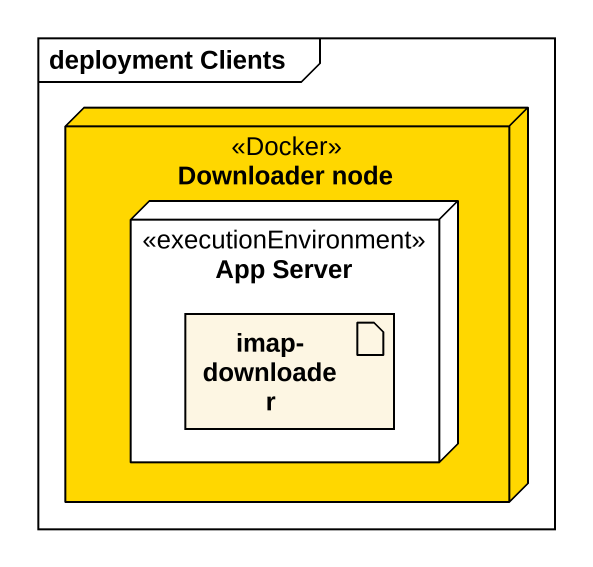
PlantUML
@startuml
mainframe deployment Clients
node "Downloader node" as Downloader_node <<Docker>> #FFD700 {
  node "App Server" as App_Server <<executionEnvironment>> {
    artifact "imap-downloader" as imap_downloader
  }
}
@enduml
